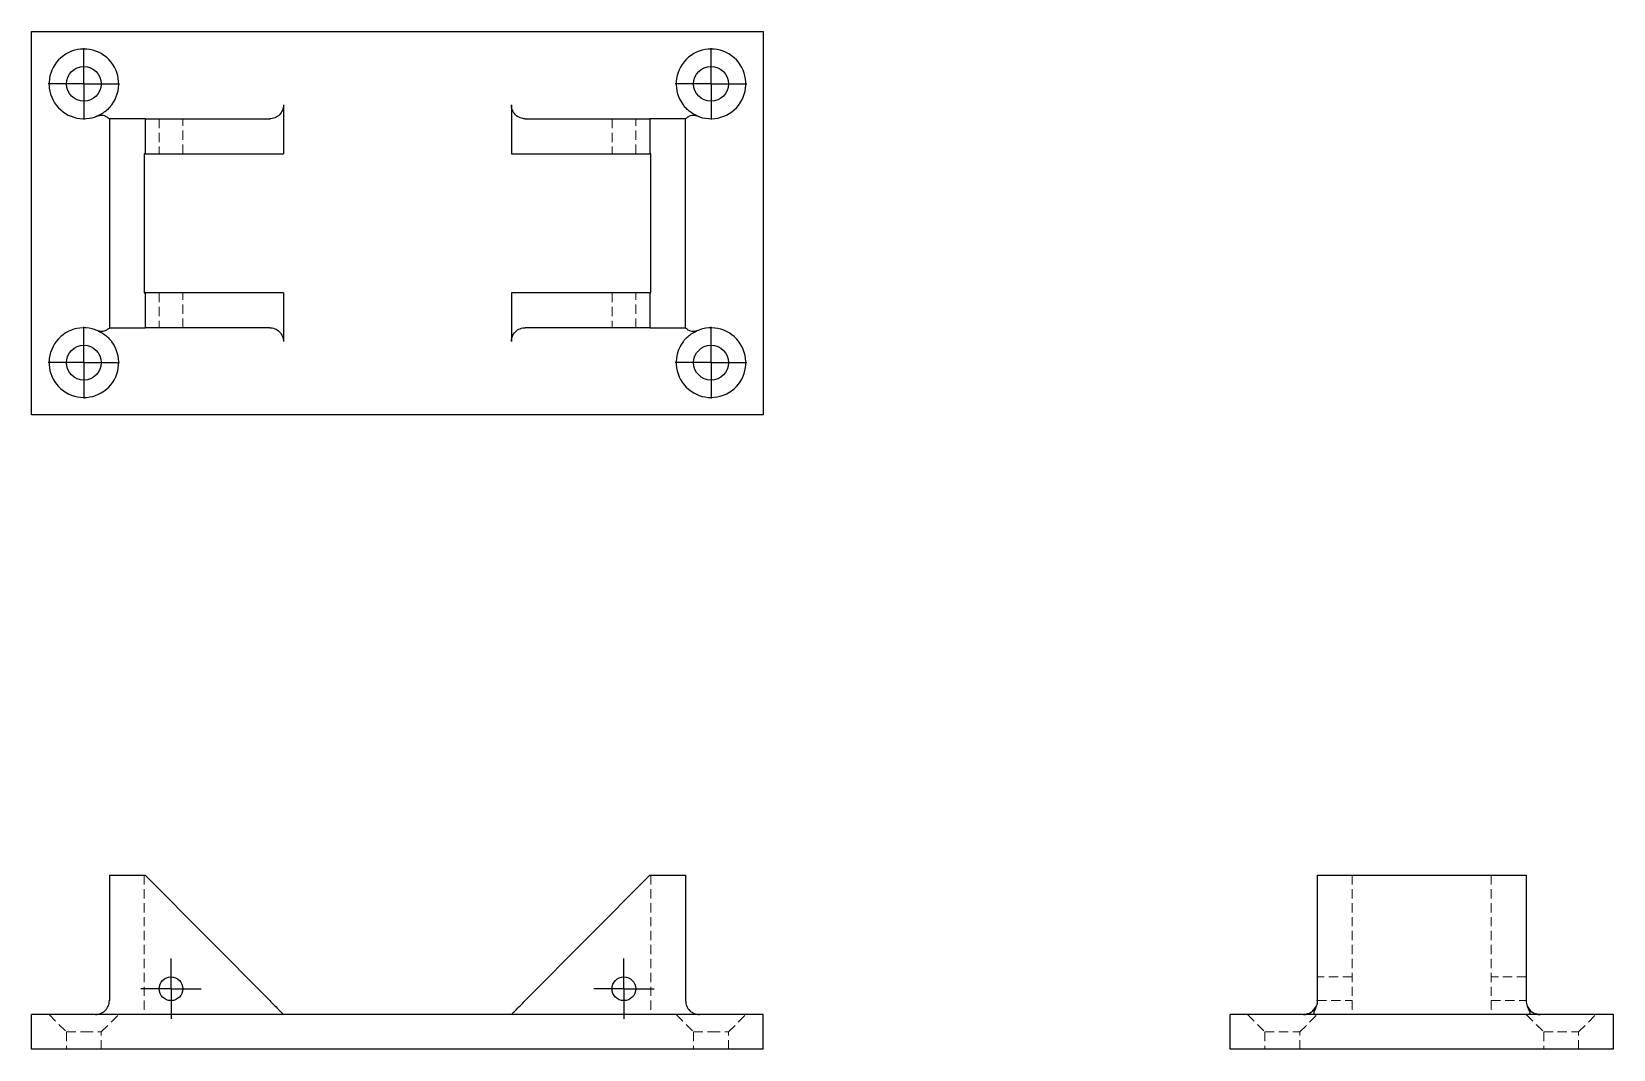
# Model space of a CAD drawing. Header units: millimetres. Extents: x 33 to 249, y 45 to 184.
import ezdxf

# ---------------------------------------------------------------- set-up
doc = ezdxf.new("R2010")
doc.units = ezdxf.units.MM
doc.linetypes.add('HIDDEN', pattern=[1.905, 1.27, -0.635])
doc.layers.add('10', color=7, linetype='Continuous')

# ---------------------------------------------------------------- blocks, each defined once
blk = doc.blocks.new('SW_CENTERMARKSYMBOL_0')
at = {"layer": '10', "color": 0}
for p, q in [((0, 2.5), (0, 4.12)), ((0, 0), (0, 2.5)), ((-2.5, 0), (-4.12, 0)), ((0, 0), (-2.5, 0)), ((0, 0), (0, -2.5)), ((0, 0), (2.5, 0)), ((2.5, 0), (4.12, 0)), ((0, -2.5), (0, -4.12))]:
    blk.add_line(p, q, dxfattribs=at)
blk = doc.blocks.new('SW_CENTERMARKSYMBOL_1')
at = {"layer": '10', "color": 0}
for p, q in [((0, 2.5), (0, 4.12)), ((0, 0), (0, 2.5)), ((-2.5, 0), (-4.12, 0)), ((0, 0), (-2.5, 0)), ((0, 0), (0, -2.5)), ((0, 0), (2.5, 0)), ((2.5, 0), (4.12, 0)), ((0, -2.5), (0, -4.12))]:
    blk.add_line(p, q, dxfattribs=at)
blk = doc.blocks.new('SW_CENTERMARKSYMBOL_2')
at = {"layer": '10', "color": 0}
for p, q in [((0, 2.5), (0, 4.88)), ((0, 0), (0, 2.5)), ((-2.5, 0), (-4.88, 0)), ((0, 0), (-2.5, 0)), ((0, 0), (0, -2.5)), ((0, 0), (2.5, 0)), ((2.5, 0), (4.88, 0)), ((0, -2.5), (0, -4.88))]:
    blk.add_line(p, q, dxfattribs=at)
blk = doc.blocks.new('SW_CENTERMARKSYMBOL_3')
at = {"layer": '10', "color": 0}
for p, q in [((0, 2.5), (0, 4.88)), ((0, 0), (0, 2.5)), ((-2.5, 0), (-4.88, 0)), ((0, 0), (-2.5, 0)), ((0, 0), (0, -2.5)), ((0, 0), (2.5, 0)), ((2.5, 0), (4.88, 0)), ((0, -2.5), (0, -4.88))]:
    blk.add_line(p, q, dxfattribs=at)
blk = doc.blocks.new('SW_CENTERMARKSYMBOL_4')
at = {"layer": '10', "color": 0}
for p, q in [((0, 2.5), (0, 4.88)), ((0, 0), (0, 2.5)), ((-2.5, 0), (-4.88, 0)), ((0, 0), (-2.5, 0)), ((0, 0), (0, -2.5)), ((0, 0), (2.5, 0)), ((2.5, 0), (4.88, 0)), ((0, -2.5), (0, -4.88))]:
    blk.add_line(p, q, dxfattribs=at)
blk = doc.blocks.new('SW_CENTERMARKSYMBOL_5')
at = {"layer": '10', "color": 0}
for p, q in [((0, 2.5), (0, 4.88)), ((0, 0), (0, 2.5)), ((-2.5, 0), (-4.88, 0)), ((0, 0), (-2.5, 0)), ((0, 0), (0, -2.5)), ((0, 0), (2.5, 0)), ((2.5, 0), (4.88, 0)), ((0, -2.5), (0, -4.88))]:
    blk.add_line(p, q, dxfattribs=at)

msp = doc.modelspace()

# ---------------------------------------------------------------- linework, layer by layer
at = {"color": 7, "linetype": 'Continuous', "lineweight": 25}
for p, q in [((33, 131.81), (33, 184.19)), ((33, 184.19), (133, 184.19)), ((133, 184.19), (133, 131.81)), ((67.43, 174.18), (67.43, 167.51)), ((98.57, 174.18), (98.57, 167.51)), ((43.62, 172.28), (43.62, 143.72)), ((48.52, 172.28), (43.62, 172.28)), ((43.62, 172.28), (43.62, 172.28)), ((48.52, 172.28), (65.54, 172.28)), ((48.52, 172.28), (48.52, 167.51)), ((100.46, 172.28), (117.48, 172.28)), ((117.48, 172.28), (117.48, 167.51)), ((122.38, 172.28), (117.48, 172.28)), ((122.38, 143.72), (122.38, 172.28)), ((122.38, 172.28), (122.38, 172.28)), ((48.52, 167.51), (48.38, 167.51)), ((48.38, 167.51), (48.38, 148.49)), ((48.52, 167.51), (67.43, 167.51)), ((98.57, 167.51), (117.48, 167.51)), ((117.62, 167.51), (117.48, 167.51)), ((117.62, 148.49), (117.62, 167.51)), ((48.38, 148.49), (48.52, 148.49)), ((48.52, 148.49), (48.52, 143.72)), ((67.43, 148.49), (48.52, 148.49)), ((67.43, 148.49), (67.43, 141.82)), ((98.57, 148.49), (98.57, 141.82)), ((117.48, 148.49), (98.57, 148.49)), ((117.48, 148.49), (117.62, 148.49)), ((117.48, 148.49), (117.48, 143.72)), ((43.62, 143.72), (48.52, 143.72)), ((43.62, 143.72), (43.62, 143.72)), ((65.54, 143.72), (48.52, 143.72)), ((117.48, 143.72), (100.46, 143.72)), ((117.48, 143.72), (122.38, 143.72)), ((122.38, 143.72), (122.38, 143.72)), ((133, 131.81), (33, 131.81)), ((43.62, 68.9), (48.52, 68.9)), ((43.62, 68.9), (43.62, 51.76)), ((65.54, 51.76), (48.52, 68.9)), ((117.48, 68.9), (100.46, 51.76)), ((117.48, 68.9), (122.38, 68.9)), ((122.38, 68.9), (122.38, 51.76)), ((208.72, 68.9), (237.28, 68.9)), ((208.72, 68.9), (208.72, 51.76)), ((237.28, 68.9), (237.28, 51.76)), ((33, 45.1), (33, 49.86)), ((133, 49.86), (33, 49.86)), ((133, 45.1), (133, 49.86)), ((196.81, 45.1), (196.81, 49.86)), ((249.19, 49.86), (196.81, 49.86)), ((208.72, 51.74), (208.72, 51.76)), ((237.28, 51.76), (237.28, 51.74)), ((249.19, 45.1), (249.19, 49.86)), ((133, 45.1), (33, 45.1)), ((249.19, 45.1), (196.81, 45.1))]:
    msp.add_line(p, q, dxfattribs=at)
at = {"color": 7, "linetype": 'HIDDEN', "lineweight": 18}
for p, q in [((50.43, 172.28), (50.43, 167.51)), ((53.67, 167.51), (53.67, 172.28)), ((112.33, 172.28), (112.33, 167.51)), ((115.57, 167.51), (115.57, 172.28)), ((50.43, 148.49), (50.43, 143.72)), ((53.67, 143.72), (53.67, 148.49)), ((112.33, 148.49), (112.33, 143.72)), ((115.57, 143.72), (115.57, 148.49)), ((48.38, 68.9), (48.38, 49.86)), ((117.62, 68.9), (117.62, 49.86)), ((213.49, 68.9), (213.49, 49.86)), ((232.51, 68.9), (232.51, 49.86)), ((213.49, 55), (208.72, 55)), ((237.28, 55), (232.51, 55)), ((35.38, 49.86), (37.76, 47.48)), ((42.52, 47.48), (44.9, 49.86)), ((121.1, 49.86), (123.48, 47.48)), ((128.24, 47.48), (130.62, 49.86)), ((199.19, 49.86), (201.57, 47.48)), ((206.33, 47.48), (208.71, 49.86)), ((208.59, 51.11), (208.51, 50.92)), ((208.72, 51.76), (213.49, 51.76)), ((232.51, 51.76), (237.28, 51.76)), ((237.29, 49.86), (239.67, 47.48)), ((237.51, 50.91), (237.39, 51.13)), ((244.43, 47.48), (246.81, 49.86)), ((37.76, 47.48), (40.14, 47.48)), ((37.76, 47.48), (37.76, 45.1)), ((40.14, 47.48), (42.52, 47.48)), ((42.52, 45.1), (42.52, 47.48)), ((123.48, 47.48), (125.86, 47.48)), ((123.48, 47.48), (123.48, 45.1)), ((125.86, 47.48), (128.24, 47.48)), ((128.24, 45.1), (128.24, 47.48)), ((201.57, 47.48), (206.33, 47.48)), ((201.57, 47.48), (201.57, 45.1)), ((206.33, 45.1), (206.33, 47.48)), ((239.67, 47.48), (244.43, 47.48)), ((239.67, 47.48), (239.67, 45.1)), ((244.43, 45.1), (244.43, 47.48))]:
    msp.add_line(p, q, dxfattribs=at)
at = {"color": 7, "linetype": 'HIDDEN', "lineweight": 18, "flags": 128}
for points in [[(208.72, 51.76), (208.69, 51.39), (208.6, 51.08)], [(237.4, 51.08), (237.31, 51.39), (237.28, 51.76)]]:
    msp.add_lwpolyline(points, dxfattribs=at)
at = {"color": 7, "linetype": 'Continuous', "lineweight": 25}
for centre, radius in [((40.14, 177.05), 2.38), ((125.86, 177.05), 2.38), ((40.14, 138.95), 2.38), ((125.86, 138.95), 2.38), ((52.05, 53.38), 1.62), ((113.95, 53.38), 1.62)]:
    msp.add_circle(centre, radius, dxfattribs=at)
for centre, radius, start, end in [((40.14, 177.05), 4.76, 322.9867, 289.2688), ((125.86, 177.05), 4.76, 250.7312, 217.0133), ((40.14, 138.95), 4.76, 70.7312, 37.0133), ((125.86, 138.95), 4.76, 142.9867, 109.2688), ((41.71, 51.76), 1.9, 359.4792, 0), ((124.29, 51.76), 1.9, 180, 180.5208), ((206.82, 51.76), 1.9, 270, 339.0156), ((239.18, 51.76), 1.9, 200.966, 270)]:
    msp.add_arc(centre, radius, start, end, dxfattribs=at)
for points, knots in [([(43.95, 174.18), (43.85, 174.06), (43.74, 173.92), (43.48, 173.64), (43.32, 173.49), (42.77, 173.05), (42.3, 172.76), (41.71, 172.55)], [0, 0, 0, 0, 0.25, 0.25, 0.5, 0.5, 1, 1, 1, 1]), ([(67.43, 174.18), (67.43, 173.96), (67.39, 173.71), (67.2, 173.25), (67.06, 173.02), (66.69, 172.65), (66.47, 172.5), (66, 172.32), (65.76, 172.28), (65.54, 172.28)], [0, 0, 0, 0, 0.25, 0.25, 0.5, 0.5, 0.75, 0.75, 1, 1, 1, 1]), ([(100.46, 172.28), (100.24, 172.28), (100, 172.32), (99.53, 172.5), (99.31, 172.65), (98.94, 173.02), (98.8, 173.25), (98.61, 173.71), (98.57, 173.96), (98.57, 174.18)], [0, 0, 0, 0, 0.25, 0.25, 0.5, 0.5, 0.75, 0.75, 1, 1, 1, 1]), ([(124.29, 172.55), (123.7, 172.76), (123.23, 173.05), (122.68, 173.49), (122.52, 173.64), (122.26, 173.92), (122.15, 174.06), (122.05, 174.18)], [0, 0, 0, 0, 0.5, 0.5, 0.75, 0.75, 1, 1, 1, 1]), ([(41.71, 172.55), (41.84, 172.6), (41.96, 172.64), (42.2, 172.71), (42.32, 172.74), (42.55, 172.77), (42.67, 172.77), (42.88, 172.74), (42.98, 172.71), (43.15, 172.63), (43.23, 172.59), (43.36, 172.5), (43.42, 172.45), (43.56, 172.33), (43.62, 172.28), (43.62, 172.28)], [0, 0, 0, 0, 0.125, 0.125, 0.25, 0.25, 0.375, 0.375, 0.5, 0.5, 0.625, 0.625, 0.75, 0.75, 1, 1, 1, 1]), ([(122.38, 172.28), (122.38, 172.28), (122.4, 172.29), (122.45, 172.34), (122.49, 172.37), (122.63, 172.49), (122.76, 172.6), (123.02, 172.71), (123.12, 172.74), (123.33, 172.77), (123.44, 172.77), (123.8, 172.72), (124.04, 172.64), (124.29, 172.55)], [0, 0, 0, 0, 0.125, 0.125, 0.25, 0.25, 0.5, 0.5, 0.625, 0.625, 0.75, 0.75, 1, 1, 1, 1]), ([(41.71, 143.45), (41.84, 143.4), (41.96, 143.36), (42.2, 143.29), (42.32, 143.26), (42.55, 143.23), (42.67, 143.23), (42.88, 143.26), (42.98, 143.29), (43.15, 143.37), (43.23, 143.41), (43.36, 143.5), (43.42, 143.55), (43.56, 143.67), (43.62, 143.72), (43.62, 143.72)], [0, 0, 0, 0, 0.125, 0.125, 0.25, 0.25, 0.375, 0.375, 0.5, 0.5, 0.625, 0.625, 0.75, 0.75, 1, 1, 1, 1]), ([(41.71, 143.45), (42.3, 143.24), (42.77, 142.95), (43.32, 142.51), (43.48, 142.36), (43.74, 142.08), (43.85, 141.94), (43.95, 141.82)], [0, 0, 0, 0, 0.5, 0.5, 0.75, 0.75, 1, 1, 1, 1]), ([(65.54, 143.72), (65.76, 143.72), (66, 143.68), (66.47, 143.5), (66.69, 143.35), (67.06, 142.98), (67.2, 142.75), (67.39, 142.29), (67.43, 142.04), (67.43, 141.82)], [0, 0, 0, 0, 0.25, 0.25, 0.5, 0.5, 0.75, 0.75, 1, 1, 1, 1]), ([(98.57, 141.82), (98.57, 142.04), (98.61, 142.29), (98.8, 142.75), (98.94, 142.98), (99.31, 143.35), (99.53, 143.5), (100, 143.68), (100.24, 143.72), (100.46, 143.72)], [0, 0, 0, 0, 0.25, 0.25, 0.5, 0.5, 0.75, 0.75, 1, 1, 1, 1]), ([(122.05, 141.82), (122.15, 141.94), (122.26, 142.08), (122.52, 142.36), (122.68, 142.51), (123.23, 142.95), (123.7, 143.24), (124.29, 143.45)], [0, 0, 0, 0, 0.25, 0.25, 0.5, 0.5, 1, 1, 1, 1]), ([(122.38, 143.72), (122.38, 143.72), (122.4, 143.71), (122.45, 143.66), (122.49, 143.63), (122.63, 143.51), (122.76, 143.4), (123.02, 143.29), (123.12, 143.26), (123.33, 143.23), (123.44, 143.23), (123.68, 143.26), (123.8, 143.29), (124.04, 143.36), (124.16, 143.4), (124.29, 143.45)], [0, 0, 0, 0, 0.125, 0.125, 0.25, 0.25, 0.5, 0.5, 0.625, 0.625, 0.75, 0.75, 0.875, 0.875, 1, 1, 1, 1]), ([(41.71, 49.86), (41.84, 49.86), (41.96, 49.87), (42.2, 49.92), (42.32, 49.95), (42.55, 50.05), (42.67, 50.11), (42.88, 50.25), (42.98, 50.33), (43.15, 50.5), (43.23, 50.6), (43.36, 50.79), (43.42, 50.9), (43.56, 51.23), (43.62, 51.49), (43.62, 51.74)], [0, 0, 0, 0, 0.125, 0.125, 0.25, 0.25, 0.375, 0.375, 0.5, 0.5, 0.625, 0.625, 0.75, 0.75, 1, 1, 1, 1]), ([(65.54, 51.76), (65.76, 51.54), (66, 51.3), (66.47, 50.83), (66.69, 50.6), (67.06, 50.23), (67.2, 50.08), (67.39, 49.9), (67.43, 49.86), (67.43, 49.86)], [0, 0, 0, 0, 0.25, 0.25, 0.5, 0.5, 0.75, 0.75, 1, 1, 1, 1]), ([(98.57, 49.86), (98.57, 49.86), (98.61, 49.9), (98.8, 50.08), (98.94, 50.23), (99.31, 50.6), (99.53, 50.83), (100, 51.3), (100.24, 51.54), (100.46, 51.76)], [0, 0, 0, 0, 0.25, 0.25, 0.5, 0.5, 0.75, 0.75, 1, 1, 1, 1]), ([(122.38, 51.74), (122.38, 51.62), (122.4, 51.49), (122.45, 51.24), (122.49, 51.12), (122.63, 50.79), (122.76, 50.59), (123.02, 50.33), (123.12, 50.25), (123.33, 50.11), (123.44, 50.05), (123.68, 49.95), (123.8, 49.92), (124.04, 49.87), (124.16, 49.86), (124.29, 49.86)], [0, 0, 0, 0, 0.125, 0.125, 0.25, 0.25, 0.5, 0.5, 0.625, 0.625, 0.75, 0.75, 0.875, 0.875, 1, 1, 1, 1]), ([(207.43, 49.97), (207.36, 49.95), (207.18, 49.87), (206.96, 49.86), (206.82, 49.86)], [0, 0, 0, 0, 0.353156, 1, 1, 1, 1]), ([(208.72, 51.74), (208.72, 51.62), (208.71, 51.49), (208.66, 51.24), (208.63, 51.12), (208.51, 50.79), (208.4, 50.59), (208.29, 50.33), (208.26, 50.25), (208.23, 50.11), (208.23, 50.05), (208.26, 49.95), (208.29, 49.92), (208.36, 49.87), (208.4, 49.86), (208.45, 49.86)], [0, 0, 0, 0, 0.125, 0.125, 0.25, 0.25, 0.5, 0.5, 0.625, 0.625, 0.75, 0.75, 0.875, 0.875, 1, 1, 1, 1]), ([(237.28, 51.74), (237.28, 51.62), (237.29, 51.49), (237.34, 51.24), (237.37, 51.12), (237.49, 50.79), (237.6, 50.59), (237.71, 50.33), (237.74, 50.25), (237.77, 50.11), (237.77, 50.05), (237.72, 49.9), (237.64, 49.86), (237.55, 49.86)], [0, 0, 0, 0, 0.125, 0.125, 0.25, 0.25, 0.5, 0.5, 0.625, 0.625, 0.75, 0.75, 1, 1, 1, 1]), ([(239.18, 49.86), (239, 49.86), (238.76, 49.87), (238.57, 49.97), (238.53, 49.99)], [0, 0, 0, 0, 0.773044, 1, 1, 1, 1])]:
    msp.add_open_spline(points, degree=3, knots=knots, dxfattribs=at)

# ---------------------------------------------------------------- block references
at = {"layer": '10'}
for name, p in [('SW_CENTERMARKSYMBOL_3', (40.14, 177.05)), ('SW_CENTERMARKSYMBOL_4', (125.86, 177.05)), ('SW_CENTERMARKSYMBOL_2', (40.14, 138.95)), ('SW_CENTERMARKSYMBOL_5', (125.86, 138.95)), ('SW_CENTERMARKSYMBOL_0', (52.05, 53.38)), ('SW_CENTERMARKSYMBOL_1', (113.95, 53.38))]:
    msp.add_blockref(name, p, dxfattribs=at)

doc.saveas('drawing.dxf')
